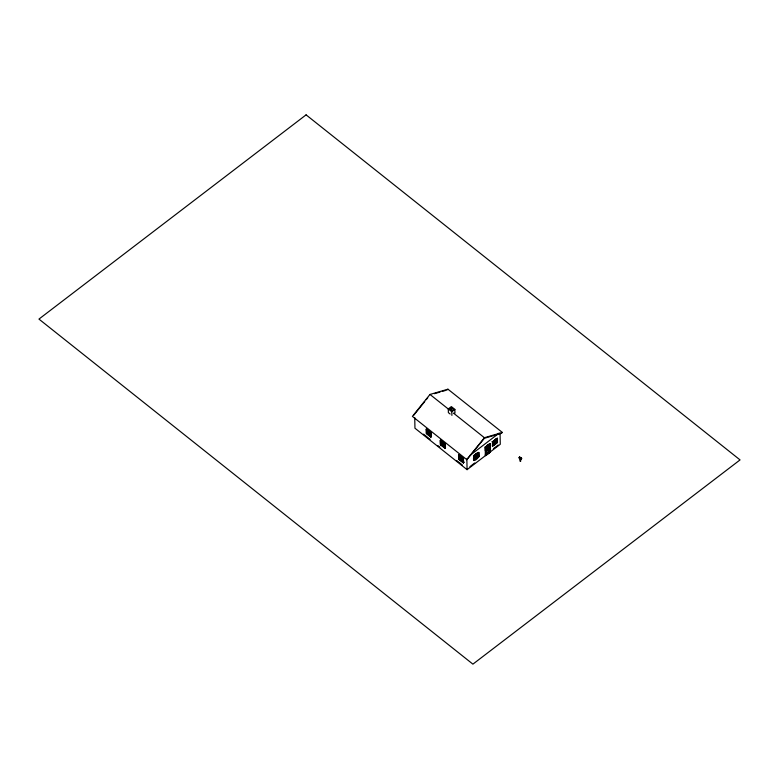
<?xml version="1.0" encoding="UTF-8"?>
<svg xmlns="http://www.w3.org/2000/svg" width="779" height="779" viewBox="0 0 779 779"><rect width="100%" height="100%" fill="white"/><g stroke="black" fill="none" stroke-linecap="round" stroke-linejoin="round"><path stroke-width="1.17" d="M490.381 447.175C476.621 457.098 499.982 439.658 485.96 450.564M490.4 448.461L490.195 447.886L490.166 451.06L485.414 454.488L485.483 451.333L490.234 447.906C487.362 452.511 481.256 453.738 490.234 447.974M485.697 451.878L485.483 451.333M485.765 450.096L485.833 450.71L485.862 449.911M521.044 458.471L520.898 459.259L521.638 458.695L519.836 457.254L519.096 457.828L520.898 459.259L521.502 458.286M429.989 394.456L412.393 416.376L466.796 459.639L484.411 438.275L501.179 433.358L502.358 432.452L447.944 389.198L429.989 394.456L448.753 409.374M413.561 415.48L424.769 401.516M426.269 399.656L427.759 397.796M466.796 459.639L484.402 437.72L502.358 432.452M485.434 447.789L490.137 444.186L485.629 448.256L485.434 447.789L485.405 450.846L490.127 447.302L490.079 444.176M485.444 448.11L490.322 444.332L489.64 443.884L486.145 446.552M446.766 390.094L447.944 389.198M450.135 414.019L448.373 412.617L448.295 408.936L451.353 406.599L454.868 409.394L454.946 413.113L454.381 413.279M451.606 407.67L449.668 409.15L451.83 410.874L453.767 409.394L451.606 407.67L451.674 411.137M426.24 429.141L431.011 432.929L426.24 429.141L426.279 433.465L431.05 437.262L431.069 432.744L426.863 429.433M451.888 415.411L451.81 411.731L454.868 409.394M426.97 431.206L430.923 434.731M430.884 432.822L430.875 436.844L430.738 432.988L426.425 429.55L426.824 433.192L430.826 436.883L426.502 433.445L427.155 432.949L427.087 430.027M430.738 432.988L431.342 432.53M429.132 434.877L428.859 430.991L428.937 434.945M430.923 434.653L426.873 431.284M430.962 436.552L426.921 433.124M440.281 440.31L445.013 444.137L440.281 440.31L440.33 444.634L445.15 448.392L445.111 443.913L440.797 440.476L440.875 444.361L445.198 447.798M440.846 439.882L443.232 441.781M441.021 442.375L445.062 445.822L440.924 442.453M440.554 444.614L440.466 440.729L441.118 440.232L441.196 444.118L445.52 447.555L444.867 448.052L440.554 444.614L441.157 444.157M445.023 443.923L444.916 448.013L444.79 444.157L440.466 440.729L440.593 444.575M444.79 444.157L445.393 443.699M443.173 446.046L442.813 442.229L443.085 445.89M445.013 447.721L440.933 444.176L445.471 447.584M461.295 458.656L459.259 456.961L463.408 460.34L461.382 458.646M461.158 456.747L461.236 460.632L463.447 462.385M461.256 456.747L461.421 460.632M458.665 459.152L463.486 462.911L458.665 459.152L458.627 454.819L463.398 458.617M463.69 458.247L463.135 458.675L458.812 455.238L458.889 459.123L459.542 458.627L463.865 462.064L463.213 462.56L463.271 458.51M469.679 455.657L499.086 433.173M476.251 453.699L473.535 455.705L474.168 456.212L478.306 452.55L478.481 456.513C473.437 463.223 476.962 447.448 476.203 458.023M486.748 445.676L488.491 444.342M473.759 455.881L476.212 454.371M473.846 455.958L477.576 453.105M496.126 438.928L492.494 441.781M473.885 456.143L478.803 452.385L478.939 456.718C470.808 466.748 472.6 453.105 478.842 452.424M492.435 441.966L497.392 438.236L497.489 442.53L492.571 446.299L492.435 441.966L497.392 438.236M485.736 455.248L490.264 451.508L490.449 451.976L485.745 455.569L485.59 447.467L489.952 444.137L489.806 451.869M473.895 457.799L476.037 456.173M494.587 441.985L492.445 443.611L496.895 440.417L494.616 442.092M473.953 457.848L478.248 454.527M490.351 445.588L485.648 449.191M473.613 459.591L477.225 456.903M485.668 450.447L490.371 446.854M493.058 444.731L496.661 442.044M473.924 459.62L477.527 456.874M492.474 445.442C497.099 445.267 493.74 434.166 494.753 444.069L497.031 442.336L496.856 438.596M473.836 459.776L478.384 456.436L478.209 452.706M492.386 445.588L496.934 442.258M473.934 459.844L478.696 456.689L478.618 452.803L478.657 456.65M492.747 445.88L497.245 442.511L497.119 438.587M490.449 450.544L485.745 454.138M469.951 466.621L474.703 462.989M486.184 454.215L487.79 453.057M493.399 448.704L498.219 445.013M485.629 454.985L489.3 451.83M490.439 451.654L485.745 455.569M414.73 417.563L414.954 428.216L467.079 469.659L500.284 444.273L500.06 433.63M521.034 458.86L521.336 458.179M520.158 461.178C521.2 461.772 519.291 459.834 520.099 458.315M485.366 450.817L485.366 447.721L490.118 444.205M485.414 454.488L490.166 451.06M485.521 451.732L490.41 448.12M434.478 393.697L440.067 392.061M442.297 391.409L445.646 390.425M489.368 443.67C492.279 442.92 485.113 448.899 484.957 446.971M489.533 451.654L490.351 451.937L490.137 443.718L485.307 447.409L485.521 455.627L485.171 454.985M496.856 438.373L492.718 442.024L492.085 441.527M520.898 459.172L519.213 457.886M494.49 440.116L494.626 443.894M496.622 442.005L497.245 442.511M448.295 408.936L451.81 411.731M453.446 413.104L484.402 437.72M492.484 445.666L492.669 441.985M485.366 447.721L485.629 448.256M478.248 454.605L476.164 456.124M478.111 456.221L478.696 456.689M459.23 455.14L463.456 458.422L463.534 462.317L459.211 458.88L459.133 454.985M428.012 433.63L430.612 435.695M427.729 433.601L430.563 435.734M459.269 458.685L464.089 462.444M423.533 434.166L430.076 439.366M437.993 445.666L439.872 447.156M456.767 460.593L462.405 465.073M521.404 457.721L521.531 458.753L521.628 458.208M520.645 458.315L520.703 461.178M520.372 458.101L520.43 461.392M519.836 457.409L519.642 456.64L519.096 457.828M496.759 438.519L496.866 442.268M489.709 447.302L489.757 449.58M476.027 454.147L476.203 458.247M474.119 456.173L474.245 460.097M466.855 459.016L467.079 469.659M463.369 458.432L463.447 462.94M459.318 455.063L459.396 458.792M459.23 454.917L459.308 458.87M442.91 442.16L442.988 446.114M440.885 440.408L440.963 444.351M428.956 431.06L429.034 434.945M426.843 429.229L426.911 433.182M426.464 429.521L426.502 433.445M306.089 114.854L38.95 319.088L472.911 664.146L740.05 459.912L306.089 114.854"/></g></svg>
